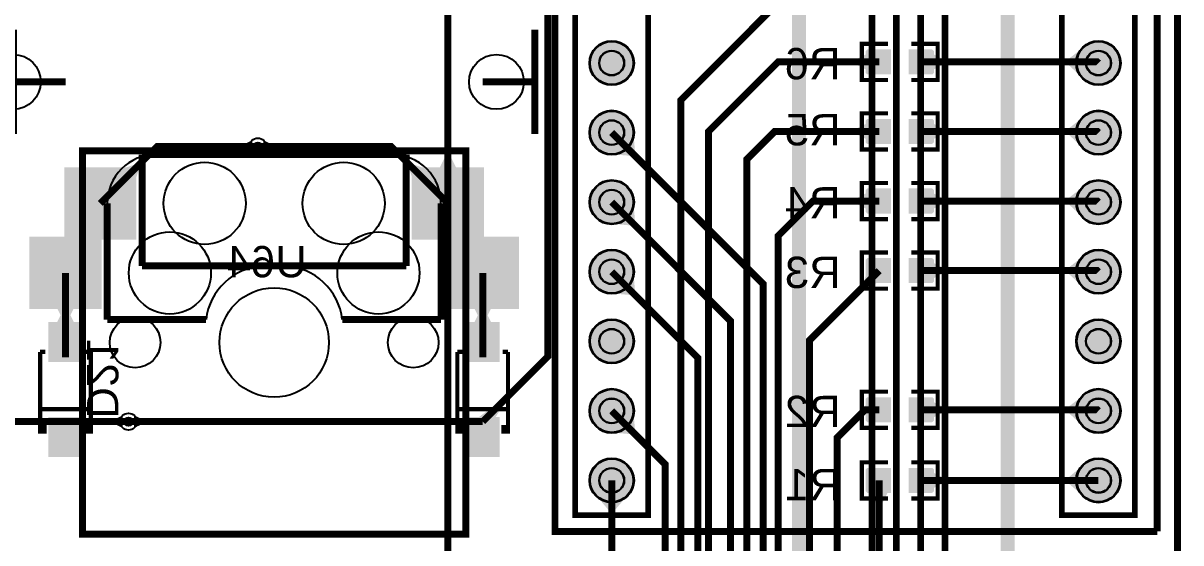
# Model space of a CAD drawing. Header units: millimetres. Extents: x 18 to 178, y 1 to 150.
# Drawn here: x 133.71 to 176, y 89.12 to 108.09 of the extents above; entities that cross this region are included whole.
import ezdxf

# ---------------------------------------------------------------- set-up
doc = ezdxf.new("R2010")
doc.units = ezdxf.units.MM
for name, color, linetype, true_color in [('BoardOutLine', 7, 'Continuous', 0xff00ff), ('BottomLayer', 7, 'Continuous', 0x0000ff), ('BottomPasteMaskLayer', 7, 'Continuous', 0x800000), ('BottomSilkLayer', 7, 'Continuous', 0x66cc33), ('BottomSolderMaskLayer', 7, 'Continuous', 0xaa00ff), ('Document', 7, 'Continuous', 0xffffff), ('Hole', 7, 'Continuous', 0x222222), ('Multi-Layer', 7, 'Continuous', 0xc0c0c0), ('TopLayer', 7, 'Continuous', 0xff0000), ('TopPasteMaskLayer', 7, 'Continuous', 0x808080), ('TopSilkLayer', 7, 'Continuous', 0xffcc00), ('TopSolderMaskLayer', 7, 'Continuous', 0x800080)]:
    doc.layers.add(name, color=color, linetype=linetype, true_color=true_color)
doc.styles.get("Standard").update_dxf_attribs({"font": 'arial.ttf'})

msp = doc.modelspace()

# ---------------------------------------------------------------- hatches: boundary and pattern name
at = {"layer": 'BottomLayer'}
for points in [[(165.385, 106.248), (165.385, 107.112), (164.579, 107.112), (164.579, 106.248)], [(166.085, 106.248), (166.085, 107.112), (166.892, 107.112), (166.892, 106.248)], [(172.494, 107.249), (172.448, 106.069), (171.915, 106.553), (171.925, 106.807)], [(164.579, 106.998), (164.579, 106.363), (164.198, 106.553), (164.198, 106.807)], [(166.892, 106.998), (166.892, 106.363), (167.273, 106.553), (167.273, 106.807)], [(165.385, 103.708), (165.385, 104.572), (164.579, 104.572), (164.579, 103.708)], [(166.085, 103.708), (166.085, 104.572), (166.892, 104.572), (166.892, 103.708)], [(172.494, 104.709), (172.448, 103.529), (171.915, 104.013), (171.925, 104.267)], [(164.579, 104.458), (164.579, 103.823), (164.198, 104.013), (164.198, 104.267)], [(166.892, 104.458), (166.892, 103.823), (167.273, 104.013), (167.273, 104.267)], [(142.488, 103.819), (142.488, 103.354), (142.705, 103.46), (142.705, 103.714)], [(147.959, 102.337), (148.409, 102.785), (148.004, 102.92), (147.824, 102.741)], [(150.499, 100.245), (147.958, 100.245), (147.958, 102.785), (150.499, 102.785)], [(148.91, 102.785), (149.545, 102.785), (149.355, 103.166), (149.101, 103.166)], [(165.385, 101.168), (165.385, 102.032), (164.579, 102.032), (164.579, 101.168)], [(166.085, 101.168), (166.085, 102.032), (166.892, 102.032), (166.892, 101.168)], [(172.494, 102.169), (172.448, 100.989), (171.915, 101.473), (171.925, 101.727)], [(164.579, 101.918), (164.579, 101.283), (164.198, 101.473), (164.198, 101.727)], [(166.892, 101.918), (166.892, 101.283), (167.273, 101.473), (167.273, 101.727)], [(136.528, 97.705), (133.988, 97.705), (133.988, 100.245), (136.528, 100.245)], [(149.545, 100.245), (148.91, 100.245), (149.101, 99.864), (149.355, 99.864)], [(165.385, 98.628), (165.385, 99.492), (164.579, 99.492), (164.579, 98.628)], [(166.085, 98.628), (166.085, 99.492), (166.892, 99.492), (166.892, 98.628)], [(172.494, 99.629), (172.448, 98.449), (171.915, 98.933), (171.925, 99.187)], [(164.951, 98.628), (164.579, 99.143), (164.434, 98.692), (164.585, 98.484)], [(166.892, 99.378), (166.892, 98.743), (167.273, 98.933), (167.273, 99.187)], [(135.574, 97.705), (134.939, 97.705), (135.129, 97.324), (135.383, 97.324)], [(135.574, 97.152), (134.939, 97.152), (135.13, 97.533), (135.384, 97.533)], [(135.855, 95.752), (135.855, 97.152), (134.655, 97.152), (134.655, 95.752)], [(165.385, 93.548), (165.385, 94.412), (164.579, 94.412), (164.579, 93.548)], [(166.085, 93.548), (166.085, 94.412), (166.892, 94.412), (166.892, 93.548)], [(172.494, 94.549), (172.448, 93.369), (171.915, 93.853), (171.925, 94.107)], [(164.579, 94.298), (164.579, 93.663), (164.465, 93.853), (164.465, 94.107)], [(166.892, 94.298), (166.892, 93.663), (167.273, 93.853), (167.273, 94.107)], [(135.855, 92.282), (135.855, 93.682), (134.655, 93.682), (134.655, 92.282)], [(135.855, 93.228), (135.855, 93.682), (136.236, 93.673), (136.236, 93.419)], [(137.351, 93.778), (137.35, 93.313), (137.133, 93.419), (137.134, 93.673)], [(165.385, 90.967), (165.385, 91.831), (164.579, 91.831), (164.579, 90.967)], [(166.085, 90.967), (166.085, 91.831), (166.892, 91.831), (166.892, 90.967)], [(172.471, 90.808), (172.471, 91.989), (171.92, 91.526), (171.92, 91.272)], [(166.892, 91.716), (166.892, 91.081), (167.273, 91.272), (167.273, 91.526)], [(164.665, 90.967), (165.3, 90.967), (165.109, 90.586), (164.855, 90.586)]]:
    msp.add_hatch(color=256, dxfattribs=at).paths.add_polyline_path(points)
at = {"layer": 'BottomPasteMaskLayer'}
for points in [[(164.54, 107.13), (165.34, 107.13), (165.39, 107.08), (165.39, 106.852), (165.02, 106.852), (165.02, 106.522), (165.39, 106.522), (165.39, 106.28), (165.34, 106.23), (164.54, 106.23), (164.49, 106.28), (164.49, 107.08)], [(166.93, 106.23), (166.13, 106.23), (166.08, 106.28), (166.08, 106.508), (166.45, 106.508), (166.45, 106.838), (166.08, 106.838), (166.08, 107.08), (166.13, 107.13), (166.93, 107.13), (166.98, 107.08), (166.98, 106.28)], [(164.54, 104.59), (165.34, 104.59), (165.39, 104.54), (165.39, 104.312), (165.02, 104.312), (165.02, 103.982), (165.39, 103.982), (165.39, 103.74), (165.34, 103.69), (164.54, 103.69), (164.49, 103.74), (164.49, 104.54)], [(166.93, 103.69), (166.13, 103.69), (166.08, 103.74), (166.08, 103.968), (166.45, 103.968), (166.45, 104.298), (166.08, 104.298), (166.08, 104.54), (166.13, 104.59), (166.93, 104.59), (166.98, 104.54), (166.98, 103.74)], [(150.499, 100.245), (147.958, 100.245), (147.958, 102.785), (150.499, 102.785)], [(164.54, 102.05), (165.34, 102.05), (165.39, 102), (165.39, 101.772), (165.02, 101.772), (165.02, 101.442), (165.39, 101.442), (165.39, 101.2), (165.34, 101.15), (164.54, 101.15), (164.49, 101.2), (164.49, 102)], [(166.93, 101.15), (166.13, 101.15), (166.08, 101.2), (166.08, 101.428), (166.45, 101.428), (166.45, 101.758), (166.08, 101.758), (166.08, 102), (166.13, 102.05), (166.93, 102.05), (166.98, 102), (166.98, 101.2)], [(136.528, 97.705), (133.988, 97.705), (133.988, 100.245), (136.528, 100.245)], [(164.54, 99.51), (165.34, 99.51), (165.39, 99.46), (165.39, 99.232), (165.02, 99.232), (165.02, 98.902), (165.39, 98.902), (165.39, 98.66), (165.34, 98.61), (164.54, 98.61), (164.49, 98.66), (164.49, 99.46)], [(166.93, 98.61), (166.13, 98.61), (166.08, 98.66), (166.08, 98.888), (166.45, 98.888), (166.45, 99.218), (166.08, 99.218), (166.08, 99.46), (166.13, 99.51), (166.93, 99.51), (166.98, 99.46), (166.98, 98.66)], [(135.855, 95.752), (135.855, 97.152), (134.655, 97.152), (134.655, 95.752)], [(164.54, 94.43), (165.34, 94.43), (165.39, 94.38), (165.39, 94.152), (165.02, 94.152), (165.02, 93.822), (165.39, 93.822), (165.39, 93.58), (165.34, 93.53), (164.54, 93.53), (164.49, 93.58), (164.49, 94.38)], [(166.93, 93.53), (166.13, 93.53), (166.08, 93.58), (166.08, 93.808), (166.45, 93.808), (166.45, 94.138), (166.08, 94.138), (166.08, 94.38), (166.13, 94.43), (166.93, 94.43), (166.98, 94.38), (166.98, 93.58)], [(135.855, 92.282), (135.855, 93.682), (134.655, 93.682), (134.655, 92.282)], [(164.54, 91.849), (165.34, 91.849), (165.39, 91.799), (165.39, 91.571), (165.02, 91.571), (165.02, 91.241), (165.39, 91.241), (165.39, 90.999), (165.34, 90.949), (164.54, 90.949), (164.49, 90.999), (164.49, 91.799)], [(166.93, 90.949), (166.13, 90.949), (166.08, 90.999), (166.08, 91.227), (166.45, 91.227), (166.45, 91.557), (166.08, 91.557), (166.08, 91.799), (166.13, 91.849), (166.93, 91.849), (166.98, 91.799), (166.98, 90.999)]]:
    msp.add_hatch(color=256, dxfattribs=at).paths.add_polyline_path(points)
at = {"layer": 'BottomSilkLayer'}
for points in [[(134.253, 93.417), (134.573, 93.417), (134.573, 93.112), (134.253, 93.112)], [(136.258, 93.417), (135.938, 93.417), (135.938, 93.112), (136.258, 93.112)]]:
    msp.add_hatch(color=256, dxfattribs=at).paths.add_polyline_path(points)
at = {"layer": 'BottomSolderMaskLayer'}
for points in [[(154.399, 106.639, 1), (156.024, 106.639, 1)], [(172.179, 106.639, 1), (173.804, 106.639, 1)], [(165.411, 106.223), (165.411, 107.138), (164.553, 107.138), (164.553, 106.223)], [(166.06, 106.223), (166.06, 107.138), (166.917, 107.138), (166.917, 106.223)], [(154.399, 104.099, 1), (156.024, 104.099, 1)], [(172.179, 104.099, 1), (173.804, 104.099, 1)], [(165.411, 103.683), (165.411, 104.598), (164.553, 104.598), (164.553, 103.683)], [(166.06, 103.683), (166.06, 104.598), (166.917, 104.598), (166.917, 103.683)], [(150.549, 100.194), (147.908, 100.194), (147.908, 102.836), (150.549, 102.836)], [(154.399, 101.559, 1), (156.024, 101.559, 1)], [(172.179, 101.559, 1), (173.804, 101.559, 1)], [(165.411, 101.143), (165.411, 102.058), (164.553, 102.058), (164.553, 101.143)], [(166.06, 101.143), (166.06, 102.058), (166.917, 102.058), (166.917, 101.143)], [(136.579, 97.654), (133.938, 97.654), (133.938, 100.296), (136.579, 100.296)], [(154.399, 99.019, 1), (156.024, 99.019, 1)], [(172.179, 99.019, 1), (173.804, 99.019, 1)], [(165.411, 98.603), (165.411, 99.518), (164.553, 99.518), (164.553, 98.603)], [(166.06, 98.603), (166.06, 99.518), (166.917, 99.518), (166.917, 98.603)], [(154.399, 96.479, 1), (156.024, 96.479, 1)], [(172.179, 96.479, 1), (173.804, 96.479, 1)], [(135.877, 95.722), (135.877, 97.181), (134.633, 97.181), (134.633, 95.722)], [(154.399, 93.939, 1), (156.024, 93.939, 1)], [(172.179, 93.939, 1), (173.804, 93.939, 1)], [(165.411, 93.523), (165.411, 94.438), (164.553, 94.438), (164.553, 93.523)], [(166.06, 93.523), (166.06, 94.438), (166.917, 94.438), (166.917, 93.523)], [(135.877, 92.252), (135.877, 93.711), (134.633, 93.711), (134.633, 92.252)], [(154.399, 91.399, 1), (156.024, 91.399, 1)], [(172.179, 91.399, 1), (173.804, 91.399, 1)], [(165.411, 90.941), (165.411, 91.856), (164.553, 91.856), (164.553, 90.941)], [(166.06, 90.941), (166.06, 91.856), (166.917, 91.856), (166.917, 90.941)]]:
    msp.add_hatch(color=256, dxfattribs=at).paths.add_polyline_path(points)
at = {"layer": 'Document'}
for points in [[(134.871, 96.464), (134.871, 96.272), (135.639, 96.272), (135.639, 96.464)], [(135.351, 96.752), (135.159, 96.752), (135.159, 95.984), (135.351, 95.984)], [(150.882, 96.464), (150.882, 96.272), (150.114, 96.272), (150.114, 96.464)], [(150.402, 96.752), (150.594, 96.752), (150.594, 95.984), (150.402, 95.984)], [(135.382, 92.685), (135.19, 92.685), (135.19, 93.453), (135.382, 93.453)], [(150.371, 92.685), (150.563, 92.685), (150.563, 93.453), (150.371, 93.453)]]:
    msp.add_hatch(color=256, dxfattribs=at).paths.add_polyline_path(points)
at = {"layer": 'Multi-Layer'}
for points in [[(154.424, 106.639, 1), (155.999, 106.639, 1)], [(172.204, 106.639, 1), (173.779, 106.639, 1)], [(154.424, 104.099, 1), (155.999, 104.099, 1)], [(172.204, 104.099, 1), (173.779, 104.099, 1)], [(154.424, 101.559, 1), (155.999, 101.559, 1)], [(172.204, 101.559, 1), (173.779, 101.559, 1)], [(154.424, 99.019, 1), (155.999, 99.019, 1)], [(172.204, 99.019, 1), (173.779, 99.019, 1)], [(154.424, 96.479, 1), (155.999, 96.479, 1)], [(172.204, 96.479, 1), (173.779, 96.479, 1)], [(154.424, 93.939, 1), (155.999, 93.939, 1)], [(172.204, 93.939, 1), (173.779, 93.939, 1)], [(154.424, 91.399, 1), (155.999, 91.399, 1)], [(172.204, 91.399, 1), (173.779, 91.399, 1)]]:
    msp.add_hatch(color=256, dxfattribs=at).paths.add_polyline_path(points)
at = {"layer": 'TopLayer'}
for points in [[(155.163, 103.313), (155.997, 104.149), (156.06, 103.431), (155.88, 103.252)], [(142.078, 103.354), (142.078, 103.819), (141.861, 103.714), (141.861, 103.46)], [(135.258, 100.245), (137.798, 100.245), (137.798, 102.785), (135.258, 102.785)], [(137.348, 102.785), (137.799, 102.337), (137.933, 102.741), (137.753, 102.92)], [(155.163, 100.773), (155.997, 101.609), (156.06, 100.891), (155.88, 100.712)], [(149.228, 97.705), (151.769, 97.705), (151.769, 100.245), (149.228, 100.245)], [(155.162, 98.233), (155.997, 99.068), (156.059, 98.351), (155.88, 98.171)], [(150.18, 97.705), (150.815, 97.705), (150.625, 97.324), (150.371, 97.324)], [(150.18, 97.152), (150.815, 97.152), (150.625, 97.533), (150.371, 97.533)], [(149.898, 95.752), (149.898, 97.152), (151.098, 97.152), (151.098, 95.752)], [(150.316, 93.682), (150.951, 93.682), (151.194, 94.063), (150.835, 94.063)], [(155.162, 93.153), (155.997, 93.988), (156.059, 93.271), (155.88, 93.091)], [(137.351, 93.778), (137.35, 93.313), (137.133, 93.419), (137.134, 93.673)], [(137.761, 93.313), (137.76, 93.778), (137.977, 93.673), (137.978, 93.419)], [(149.898, 93.228), (149.898, 93.682), (149.517, 93.673), (149.517, 93.419)], [(149.898, 92.282), (149.898, 93.682), (151.098, 93.682), (151.098, 92.282)], [(155.802, 90.878), (154.621, 90.878), (155.085, 90.327), (155.339, 90.327)]]:
    msp.add_hatch(color=256, dxfattribs=at).paths.add_polyline_path(points)
at = {"layer": 'TopPasteMaskLayer'}
for points in [[(135.258, 100.245), (137.798, 100.245), (137.798, 102.785), (135.258, 102.785)], [(149.228, 97.705), (151.769, 97.705), (151.769, 100.245), (149.228, 100.245)], [(149.898, 95.752), (149.898, 97.152), (151.098, 97.152), (151.098, 95.752)], [(149.898, 92.282), (149.898, 93.682), (151.098, 93.682), (151.098, 92.282)]]:
    msp.add_hatch(color=256, dxfattribs=at).paths.add_polyline_path(points)
at = {"layer": 'TopSilkLayer'}
for points in [[(149.495, 93.417), (149.815, 93.417), (149.815, 93.112), (149.495, 93.112)], [(151.5, 93.417), (151.18, 93.417), (151.18, 93.112), (151.5, 93.112)]]:
    msp.add_hatch(color=256, dxfattribs=at).paths.add_polyline_path(points)
at = {"layer": 'TopSolderMaskLayer'}
for points in [[(154.399, 106.639, 1), (156.024, 106.639, 1)], [(172.179, 106.639, 1), (173.804, 106.639, 1)], [(154.399, 104.099, 1), (156.024, 104.099, 1)], [(172.179, 104.099, 1), (173.804, 104.099, 1)], [(135.208, 100.194), (137.849, 100.194), (137.849, 102.836), (135.208, 102.836)], [(154.399, 101.559, 1), (156.024, 101.559, 1)], [(172.179, 101.559, 1), (173.804, 101.559, 1)], [(149.178, 97.654), (151.819, 97.654), (151.819, 100.296), (149.178, 100.296)], [(154.399, 99.019, 1), (156.024, 99.019, 1)], [(172.179, 99.019, 1), (173.804, 99.019, 1)], [(154.399, 96.479, 1), (156.024, 96.479, 1)], [(172.179, 96.479, 1), (173.804, 96.479, 1)], [(149.876, 95.722), (149.876, 97.181), (151.12, 97.181), (151.12, 95.722)], [(154.399, 93.939, 1), (156.024, 93.939, 1)], [(172.179, 93.939, 1), (173.804, 93.939, 1)], [(149.876, 92.252), (149.876, 93.711), (151.12, 93.711), (151.12, 92.252)], [(154.399, 91.399, 1), (156.024, 91.399, 1)], [(172.179, 91.399, 1), (173.804, 91.399, 1)]]:
    msp.add_hatch(color=256, dxfattribs=at).paths.add_polyline_path(points)

# ---------------------------------------------------------------- linework, layer by layer
at = {"layer": 'BoardOutLine', "const_width": 0.254}
msp.add_lwpolyline([(175.875, 46.205), (175.875, 148.825)], dxfattribs=at)
at = {"layer": 'BottomLayer', "const_width": 0.254}
for points in [[(149.228, 120.564), (149.228, 101.516)], [(164.981, 111.76), (164.211, 111.76), (157.734, 105.283), (157.734, 88.082), (155.38, 85.728), (155.38, 75.011), (153, 72.629)], [(152.404, 72.035), (153.594, 72.035), (155.976, 74.416), (155.976, 85.132), (158.75, 87.906), (158.75, 104.14), (161.29, 106.68), (164.982, 106.68)], [(166.489, 106.68), (172.95, 106.68), (172.992, 106.639)], [(164.982, 104.14), (161.163, 104.14), (160.147, 103.124), (160.147, 88.113), (156.571, 84.536), (156.571, 73.82), (154.19, 71.439), (151.808, 71.439)], [(172.992, 104.099), (172.95, 104.14), (166.489, 104.14)], [(149.228, 101.516), (147.158, 103.586), (142.283, 103.586)], [(149.228, 101.516), (149.228, 82.466)], [(151.214, 70.843), (154.785, 70.843), (157.165, 73.226), (157.165, 83.942), (161.29, 88.067), (161.29, 100.33), (162.56, 101.6), (164.982, 101.6)], [(166.489, 101.6), (172.95, 101.6), (172.992, 101.559)], [(135.258, 98.976), (135.255, 95.89)], [(164.982, 99.06), (162.433, 96.512), (162.433, 88.138), (157.761, 83.466), (157.761, 72.63), (155.38, 70.248), (150.617, 70.248)], [(166.489, 99.06), (172.95, 99.06), (172.992, 99.019)], [(150.023, 69.655), (155.977, 69.655), (158.357, 72.035), (158.357, 82.751), (163.449, 87.844), (163.449, 92.964), (164.465, 93.98), (164.982, 93.98)], [(172.992, 93.939), (172.95, 93.98), (166.489, 93.98)], [(135.255, 93.546), (137.554, 93.546)], [(164.982, 91.399), (164.982, 88.185), (158.952, 82.155), (158.952, 71.439), (156.571, 69.058), (149.427, 69.058)], [(166.489, 91.399), (172.992, 91.399)]]:
    msp.add_lwpolyline(points, dxfattribs=at)
at = {"layer": 'BottomSilkLayer', "const_width": 0.152}
for points in [[(165.309, 106.02), (164.35, 106.02), (164.35, 107.341), (165.309, 107.341)], [(166.162, 106.02), (167.12, 106.02), (167.12, 107.341), (166.162, 107.341)], [(165.309, 103.48), (164.35, 103.48), (164.35, 104.801), (165.309, 104.801)], [(166.162, 103.48), (167.12, 103.48), (167.12, 104.801), (166.162, 104.801)], [(165.309, 100.94), (164.35, 100.94), (164.35, 102.261), (165.309, 102.261)], [(166.162, 100.94), (167.12, 100.94), (167.12, 102.261), (166.162, 102.261)], [(165.309, 98.4), (164.35, 98.4), (164.35, 99.721), (165.309, 99.721)], [(166.162, 98.4), (167.12, 98.4), (167.12, 99.721), (166.162, 99.721)], [(134.329, 93.341), (134.329, 96.093)], [(134.329, 96.093), (134.522, 96.093)], [(136.182, 96.093), (135.988, 96.093)], [(136.182, 93.341), (136.182, 96.093)], [(165.309, 93.32), (164.35, 93.32), (164.35, 94.641), (165.309, 94.641)], [(166.162, 93.32), (167.12, 93.32), (167.12, 94.641), (166.162, 94.641)], [(136.131, 94), (134.379, 94)], [(165.309, 90.738), (164.35, 90.738), (164.35, 92.059), (165.309, 92.059)], [(166.162, 90.738), (167.12, 90.738), (167.12, 92.059), (166.162, 92.059)]]:
    msp.add_lwpolyline(points, dxfattribs=at)
at = {"layer": 'BottomSolderMaskLayer'}
for centre, radius in [((155.212, 106.639), 0.813), ((172.992, 106.639), 0.813), ((155.211, 106.639), 0.459), ((172.992, 106.639), 0.459), ((155.212, 104.099), 0.813), ((172.992, 104.099), 0.813), ((155.211, 104.099), 0.459), ((172.992, 104.099), 0.459), ((155.212, 101.559), 0.813), ((172.992, 101.559), 0.813), ((155.211, 101.559), 0.459), ((172.992, 101.559), 0.459), ((155.212, 99.019), 0.813), ((172.992, 99.019), 0.813), ((155.211, 99.019), 0.459), ((172.992, 99.019), 0.459), ((155.212, 96.479), 0.813), ((172.992, 96.479), 0.813), ((155.211, 96.479), 0.459), ((172.992, 96.479), 0.459), ((155.212, 93.939), 0.813), ((172.992, 93.939), 0.813), ((155.211, 93.939), 0.459), ((172.992, 93.939), 0.459), ((155.212, 91.399), 0.813), ((172.992, 91.399), 0.813), ((155.211, 91.399), 0.459), ((172.992, 91.399), 0.459)]:
    msp.add_circle(centre, radius, dxfattribs=at)
at = {"layer": 'Document', "const_width": 0.254}
for points in [[(153.139, 141.535), (153.139, 89.535), (175.139, 89.535)], [(175.139, 89.535), (175.139, 141.535)], [(175.139, 89.535), (175.139, 141.535)], [(133.353, 107.855), (133.353, 105.95), (135.258, 105.95)], [(135.258, 105.95), (133.353, 105.95), (133.353, 107.855)], [(150.499, 105.95), (152.404, 105.95), (152.404, 107.855)], [(152.404, 107.855), (152.404, 105.95), (150.499, 105.95)], [(135.258, 105.951), (133.353, 105.951), (133.353, 104.046)], [(133.353, 104.046), (133.353, 105.951), (135.258, 105.951)], [(152.404, 104.046), (152.404, 105.951), (150.499, 105.951)], [(150.499, 105.951), (152.404, 105.951), (152.404, 104.046)], [(147.196, 103.293), (138.052, 103.293)], [(138.052, 99.229), (138.052, 103.293)], [(138.56, 103.293), (147.704, 103.293)], [(147.704, 99.229), (147.704, 103.293)], [(136.782, 97.273), (136.782, 101.515)], [(148.974, 97.273), (148.974, 101.515)], [(138.052, 99.229), (143.285, 99.229)], [(147.704, 99.229), (142.472, 99.229)], [(140.389, 97.273), (136.782, 97.273)], [(145.368, 97.273), (148.974, 97.273)], [(153.139, 89.535), (175.139, 89.535)]]:
    msp.add_lwpolyline(points, dxfattribs=at)
for points in [[(149.878, 103.435), (135.878, 103.435), (135.878, 89.435), (149.878, 89.435), (149.878, 103.435)], [(135.878, 103.435), (149.878, 103.435), (149.878, 89.435), (135.878, 89.435), (135.878, 103.435)], [(135.879, 103.435), (149.878, 103.435), (149.878, 89.436), (135.879, 89.436), (135.879, 103.435)]]:
    msp.add_lwpolyline(points, close=True, dxfattribs=at)
at = {"layer": 'Document'}
for centre, radius, start, end in [((138.552, 101.524), 1.769, 89.7213, 180.2787), ((147.205, 101.524), 1.769, 359.7213, 90), ((142.593, 97.013), 2.219, 93.1216, 173.2761), ((143.164, 97.013), 2.219, 6.7239, 86.8784)]:
    msp.add_arc(centre, radius, start, end, dxfattribs=at)
at = {"layer": 'Hole'}
for centre in [(142.283, 103.587), (137.555, 93.545)]:
    msp.add_circle(centre, 0.155, dxfattribs=at)
at = {"layer": 'Multi-Layer'}
for centre, radius in [((155.212, 106.639), 0.787), ((172.992, 106.639), 0.787), ((155.211, 106.639), 0.445), ((172.992, 106.639), 0.445), ((133.354, 105.951), 1), ((151, 105.95), 1), ((155.212, 104.099), 0.787), ((172.992, 104.099), 0.787), ((155.211, 104.099), 0.445), ((172.992, 104.099), 0.445), ((142.283, 103.587), 0.31), ((140.339, 101.515), 1.5), ((145.419, 101.515), 1.5), ((155.212, 101.559), 0.787), ((155.211, 101.559), 0.445), ((172.992, 101.559), 0.787), ((172.992, 101.559), 0.445), ((139.069, 98.975), 1.5), ((146.689, 98.975), 1.5), ((155.212, 99.019), 0.787), ((155.211, 99.019), 0.445), ((172.992, 99.019), 0.787), ((172.992, 99.019), 0.445), ((142.879, 96.435), 2), ((142.879, 96.435), 2), ((137.799, 96.435), 0.925), ((137.799, 96.435), 0.925), ((147.959, 96.435), 0.925), ((147.959, 96.435), 0.925), ((155.212, 96.479), 0.787), ((155.211, 96.479), 0.445), ((172.992, 96.479), 0.787), ((172.992, 96.479), 0.445), ((155.212, 93.939), 0.787), ((155.211, 93.939), 0.445), ((172.992, 93.939), 0.787), ((172.992, 93.939), 0.445), ((137.555, 93.545), 0.31), ((155.212, 91.399), 0.787), ((155.211, 91.399), 0.445), ((172.992, 91.399), 0.787), ((172.992, 91.399), 0.445)]:
    msp.add_circle(centre, radius, dxfattribs=at)
at = {"layer": 'TopLayer'}
for points, const_width in [([(164.719, 83.82), (164.719, 139.66), (155.212, 139.66)], 0.254), ([(166.497, 83.82), (166.497, 138.684), (165.522, 139.66), (162.093, 139.66)], 0.254), ([(169.672, 136.805), (167.767, 134.9), (167.767, 130.556), (169.672, 128.651), (169.672, 83.82)], 0.508), ([(155.212, 134.579), (162.052, 127.738), (162.052, 69.025)], 0.508), ([(165.608, 83.82), (165.608, 126.619)], 0.254), ([(167.386, 83.82), (167.386, 126.492), (167.513, 126.619)], 0.254), ([(150.498, 93.546), (152.875, 95.923), (152.875, 109.416), (153.579, 110.122), (153.579, 117.861), (155.057, 119.34), (155.212, 119.34)], 0.254), ([(142.283, 40.482), (160.739, 58.938), (160.739, 98.573), (155.212, 104.1)], 0.254), ([(136.528, 101.516), (138.6, 103.586), (142.283, 103.586)], 0.254), ([(140.378, 50.843), (143, 48.222), (147.046, 48.222), (159.548, 60.724), (159.548, 97.224), (155.212, 101.56)], 0.254), ([(145.379, 50.843), (158.357, 63.821), (158.357, 95.874), (155.212, 99.019)], 0.254), ([(150.498, 98.976), (150.498, 95.89)], 0.254), ([(151.135, 61.494), (153.993, 61.494), (157.165, 64.666), (157.165, 91.984), (155.212, 93.94)], 0.254), ([(131.448, 93.546), (137.554, 93.546)], 0.254), ([(137.554, 93.546), (150.498, 93.546)], 0.254), ([(150.505, 74.496), (155.212, 79.202), (155.212, 91.4)], 0.254)]:
    msp.add_lwpolyline(points, dxfattribs=dict(at, const_width=const_width))
at = {"layer": 'TopSilkLayer', "const_width": 0.203}
for points in [[(156.418, 90.129), (156.545, 90.129), (156.545, 140.929), (153.878, 140.929), (153.878, 90.129), (156.418, 90.129)], [(174.198, 90.129), (174.325, 90.129), (174.325, 140.929), (171.658, 140.929), (171.658, 90.129), (174.198, 90.129)]]:
    msp.add_lwpolyline(points, close=True, dxfattribs=at)
at = {"layer": 'TopSilkLayer', "const_width": 0.152}
for points in [[(149.572, 93.341), (149.572, 96.093)], [(149.572, 96.093), (149.765, 96.093)], [(151.424, 96.093), (151.231, 96.093)], [(151.424, 93.341), (151.424, 96.093)], [(149.622, 94), (151.374, 94)]]:
    msp.add_lwpolyline(points, dxfattribs=at)
at = {"layer": 'TopSolderMaskLayer'}
for centre, radius in [((155.212, 106.639), 0.813), ((172.992, 106.639), 0.813), ((155.211, 106.639), 0.459), ((172.992, 106.639), 0.459), ((155.212, 104.099), 0.813), ((172.992, 104.099), 0.813), ((155.211, 104.099), 0.459), ((172.992, 104.099), 0.459), ((155.212, 101.559), 0.813), ((172.992, 101.559), 0.813), ((155.211, 101.559), 0.459), ((172.992, 101.559), 0.459), ((155.212, 99.019), 0.813), ((172.992, 99.019), 0.813), ((155.211, 99.019), 0.459), ((172.992, 99.019), 0.459), ((155.212, 96.479), 0.813), ((172.992, 96.479), 0.813), ((155.211, 96.479), 0.459), ((172.992, 96.479), 0.459), ((155.212, 93.939), 0.813), ((172.992, 93.939), 0.813), ((155.211, 93.939), 0.459), ((172.992, 93.939), 0.459), ((155.212, 91.399), 0.813), ((172.992, 91.399), 0.813), ((155.211, 91.399), 0.459), ((172.992, 91.399), 0.459)]:
    msp.add_circle(centre, radius, dxfattribs=at)

# ---------------------------------------------------------------- texts
at = {"layer": 'BottomSilkLayer', "text_generation_flag": 2}
for s, p in [('R6', (163.576, 106.045)), ('R5', (163.576, 103.632)), ('R4', (163.576, 100.965)), ('U64', (144.069, 98.816)), ('R3', (163.576, 98.425)), ('R2', (163.576, 93.345)), ('R1', (163.576, 90.678))]:
    msp.add_text(s, height=1.143, dxfattribs=at).set_placement(p)
msp.add_text('D21', height=1.143, rotation=270, dxfattribs=at).set_placement((136.044, 93.651))

doc.saveas('drawing.dxf')
